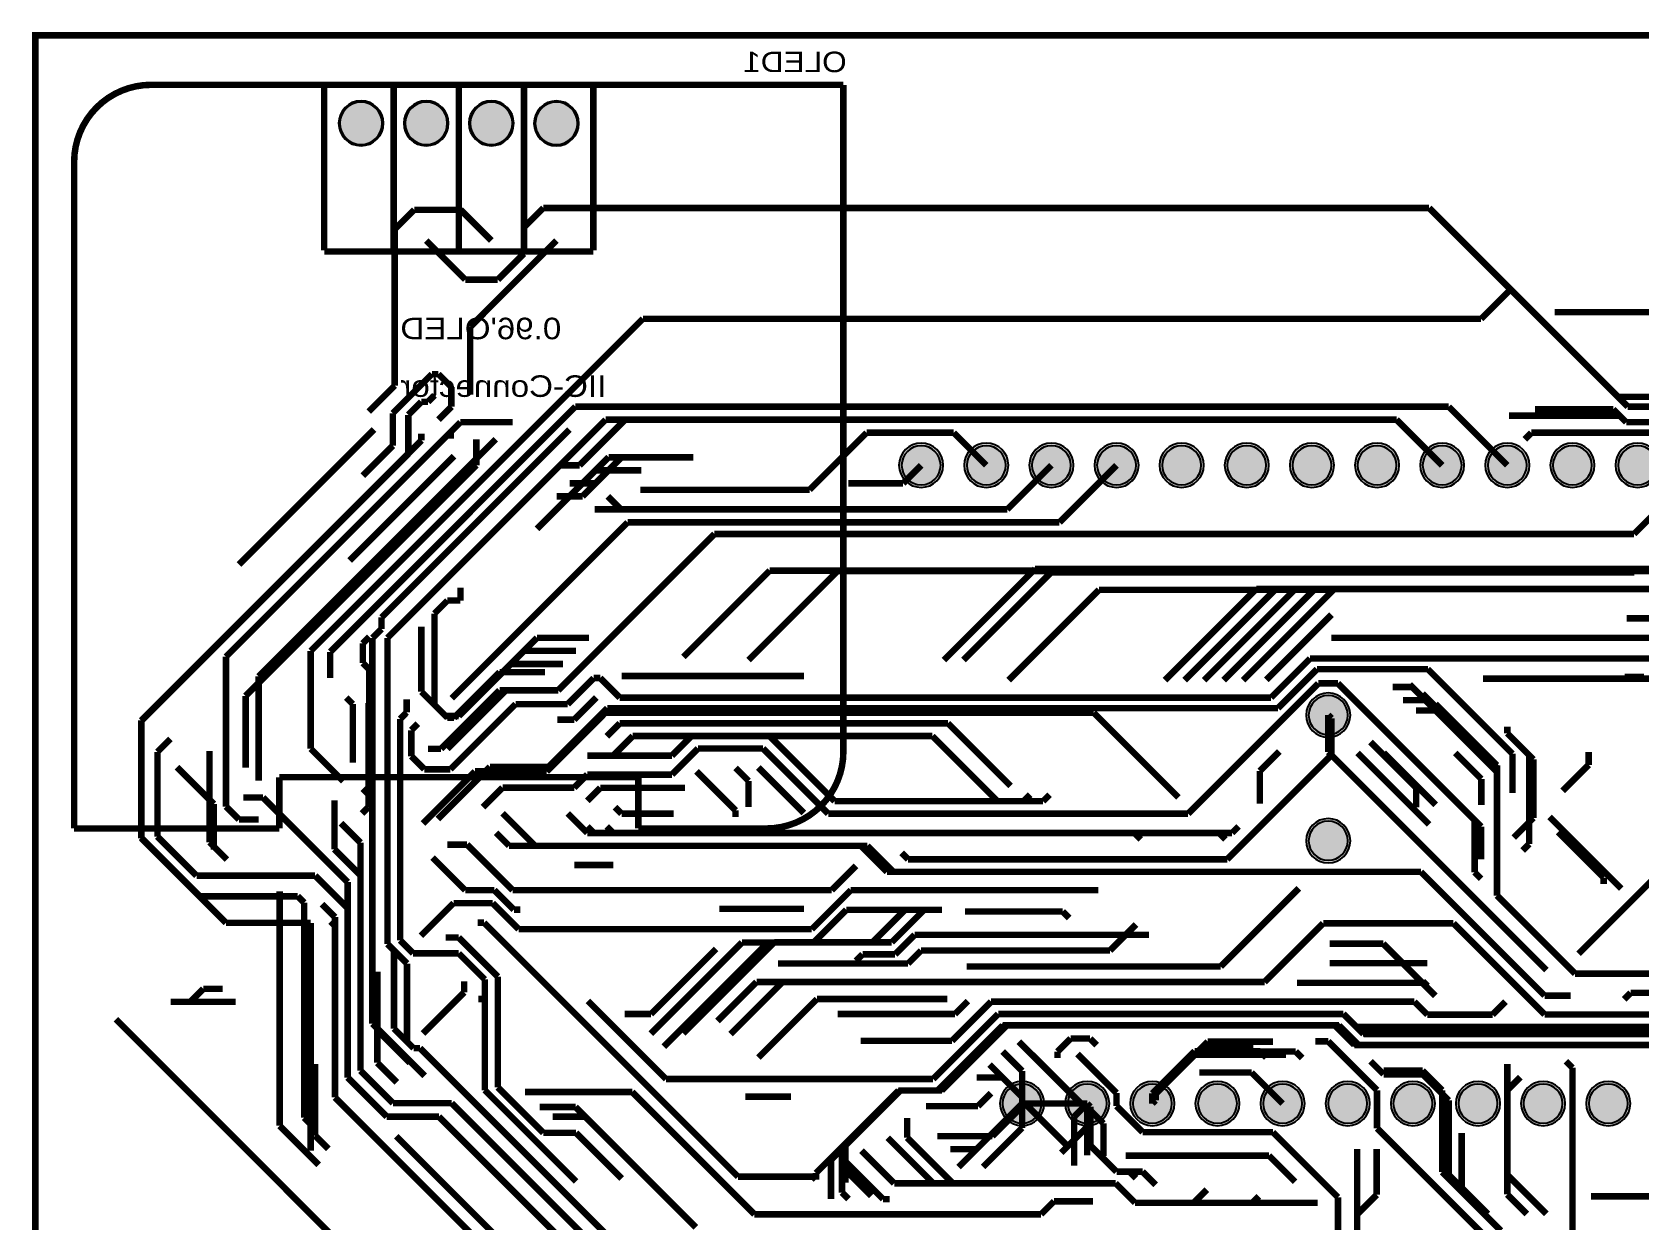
# Model space of a CAD drawing. Header units: millimetres. Extents: x -2.5 to 95.4, y -142.9 to -55.5.
# Drawn here: x -2.5 to 60.2, y -101.9 to -55.5 of the extents above; entities that cross this region are included whole.
import ezdxf
from ezdxf.enums import TextEntityAlignment as Align

# ---------------------------------------------------------------- set-up
doc = ezdxf.new("R2010")
doc.units = ezdxf.units.MM
doc.header["$MEASUREMENT"] = 0
for name, color, linetype, true_color in [('Board-Outline-Layer', 7, 'Continuous', 0xff00ff), ('Bottom-Layer', 7, 'Continuous', 0x0000ff), ('Bottom-Paste-Mask-Layer', 7, 'Continuous', 0x800000), ('Bottom-Silkscreen-Layer', 7, 'Continuous', 0x66cc33), ('Bottom-Solder-Mask-Layer', 7, 'Continuous', 0xaa00ff)]:
    doc.layers.add(name, color=color, linetype=linetype, true_color=true_color)
doc.styles.get("Standard").update_dxf_attribs({"font": 'arial.ttf'})

msp = doc.modelspace()

# ---------------------------------------------------------------- hatches: boundary and pattern name
at = {"layer": 'Bottom-Layer'}
for points in [[(9.462, -59.054, 1), (11.112, -59.054, 1)], [(12.002, -59.054, 1), (13.652, -59.054, 1)], [(14.542, -59.054, 1), (16.192, -59.054, 1)], [(17.082, -59.056, 1), (18.732, -59.056, 1)], [(31.369, -72.39, 1), (32.893, -72.39, 1)], [(33.909, -72.39, 1), (35.433, -72.39, 1)], [(36.449, -72.39, 1), (37.973, -72.39, 1)], [(38.989, -72.39, 1), (40.513, -72.39, 1)], [(41.529, -72.39, 1), (43.053, -72.39, 1)], [(44.069, -72.39, 1), (45.593, -72.39, 1)], [(46.609, -72.39, 1), (48.133, -72.39, 1)], [(49.149, -72.39, 1), (50.673, -72.39, 1)], [(51.689, -72.39, 1), (53.213, -72.39, 1)], [(54.229, -72.39, 1), (55.753, -72.39, 1)], [(56.769, -72.39, 1), (58.293, -72.39, 1)], [(59.309, -72.39, 1), (60.833, -72.39, 1)], [(47.244, -82.132, 1), (48.768, -82.132, 1)], [(47.244, -87.032, 1), (48.768, -87.032, 1)], [(35.306, -97.282, 1), (36.83, -97.282, 1)], [(37.846, -97.282, 1), (39.37, -97.282, 1)], [(40.386, -97.282, 1), (41.91, -97.282, 1)], [(42.926, -97.282, 1), (44.45, -97.282, 1)], [(45.466, -97.282, 1), (46.99, -97.282, 1)], [(48.006, -97.282, 1), (49.53, -97.282, 1)], [(50.546, -97.282, 1), (52.07, -97.282, 1)], [(53.086, -97.282, 1), (54.61, -97.282, 1)], [(55.626, -97.282, 1), (57.15, -97.282, 1)], [(58.166, -97.282, 1), (59.69, -97.282, 1)]]:
    msp.add_hatch(color=256, dxfattribs=at).paths.add_polyline_path(points)
at = {"layer": 'Bottom-Paste-Mask-Layer'}
for points in [[(9.462, -59.054, 1), (11.112, -59.054, 1)], [(12.002, -59.054, 1), (13.652, -59.054, 1)], [(14.542, -59.054, 1), (16.192, -59.054, 1)], [(17.082, -59.056, 1), (18.732, -59.056, 1)], [(31.369, -72.39, 1), (32.893, -72.39, 1)], [(33.909, -72.39, 1), (35.433, -72.39, 1)], [(36.449, -72.39, 1), (37.973, -72.39, 1)], [(38.989, -72.39, 1), (40.513, -72.39, 1)], [(41.529, -72.39, 1), (43.053, -72.39, 1)], [(44.069, -72.39, 1), (45.593, -72.39, 1)], [(46.609, -72.39, 1), (48.133, -72.39, 1)], [(49.149, -72.39, 1), (50.673, -72.39, 1)], [(51.689, -72.39, 1), (53.213, -72.39, 1)], [(54.229, -72.39, 1), (55.753, -72.39, 1)], [(56.769, -72.39, 1), (58.293, -72.39, 1)], [(59.309, -72.39, 1), (60.833, -72.39, 1)], [(47.244, -82.132, 1), (48.768, -82.132, 1)], [(47.244, -87.032, 1), (48.768, -87.032, 1)], [(35.306, -97.282, 1), (36.83, -97.282, 1)], [(37.846, -97.282, 1), (39.37, -97.282, 1)], [(40.386, -97.282, 1), (41.91, -97.282, 1)], [(42.926, -97.282, 1), (44.45, -97.282, 1)], [(45.466, -97.282, 1), (46.99, -97.282, 1)], [(48.006, -97.282, 1), (49.53, -97.282, 1)], [(50.546, -97.282, 1), (52.07, -97.282, 1)], [(53.086, -97.282, 1), (54.61, -97.282, 1)], [(55.626, -97.282, 1), (57.15, -97.282, 1)], [(58.166, -97.282, 1), (59.69, -97.282, 1)]]:
    msp.add_hatch(color=256, dxfattribs=at).paths.add_polyline_path(points)
at = {"layer": 'Bottom-Solder-Mask-Layer'}
for points in [[(9.411, -59.054, 1), (11.163, -59.054, 1)], [(11.951, -59.054, 1), (13.703, -59.054, 1)], [(14.491, -59.054, 1), (16.243, -59.054, 1)], [(17.031, -59.056, 1), (18.783, -59.056, 1)], [(31.267, -72.39, 1), (32.995, -72.39, 1)], [(33.807, -72.39, 1), (35.535, -72.39, 1)], [(36.347, -72.39, 1), (38.075, -72.39, 1)], [(38.887, -72.39, 1), (40.615, -72.39, 1)], [(41.427, -72.39, 1), (43.155, -72.39, 1)], [(43.967, -72.39, 1), (45.695, -72.39, 1)], [(46.507, -72.39, 1), (48.235, -72.39, 1)], [(49.047, -72.39, 1), (50.775, -72.39, 1)], [(51.588, -72.39, 1), (53.315, -72.39, 1)], [(54.128, -72.39, 1), (55.855, -72.39, 1)], [(56.668, -72.39, 1), (58.395, -72.39, 1)], [(59.208, -72.39, 1), (60.935, -72.39, 1)], [(47.142, -82.132, 1), (48.87, -82.132, 1)], [(47.142, -87.032, 1), (48.87, -87.032, 1)], [(35.204, -97.282, 1), (36.932, -97.282, 1)], [(37.744, -97.282, 1), (39.472, -97.282, 1)], [(40.284, -97.282, 1), (42.012, -97.282, 1)], [(42.824, -97.282, 1), (44.552, -97.282, 1)], [(45.364, -97.282, 1), (47.092, -97.282, 1)], [(47.904, -97.282, 1), (49.632, -97.282, 1)], [(50.445, -97.282, 1), (52.172, -97.282, 1)], [(52.985, -97.282, 1), (54.712, -97.282, 1)], [(55.525, -97.282, 1), (57.252, -97.282, 1)], [(58.065, -97.282, 1), (59.792, -97.282, 1)]]:
    msp.add_hatch(color=256, dxfattribs=at).paths.add_polyline_path(points)

# ---------------------------------------------------------------- linework, layer by layer
at = {"layer": 'Board-Outline-Layer', "const_width": 0.254}
msp.add_lwpolyline([(-2.413, -142.748), (-2.413, -55.626), (95.25, -55.626), (95.25, -142.748)], close=True, dxfattribs=at)
at = {"layer": 'Bottom-Layer'}
for points in [[(9.462, -59.054, 1), (11.112, -59.054), (11.112, -59.054, 1), (9.462, -59.054)], [(12.002, -59.054, 1), (13.652, -59.054), (13.652, -59.054, 1), (12.002, -59.054)], [(14.542, -59.054, 1), (16.192, -59.054), (16.192, -59.054, 1), (14.542, -59.054)]]:
    msp.add_lwpolyline(points, format="xyb", dxfattribs=at)
for points in [[(17.082, -59.056, 1), (18.732, -59.056, 1)], [(31.369, -72.39, 1), (32.893, -72.39, 1)], [(33.909, -72.39, 1), (35.433, -72.39, 1)], [(36.449, -72.39, 1), (37.973, -72.39, 1)], [(38.989, -72.39, 1), (40.513, -72.39, 1)], [(41.529, -72.39, 1), (43.053, -72.39, 1)], [(44.069, -72.39, 1), (45.593, -72.39, 1)], [(46.609, -72.39, 1), (48.133, -72.39, 1)], [(49.149, -72.39, 1), (50.673, -72.39, 1)], [(51.689, -72.39, 1), (53.213, -72.39, 1)], [(54.229, -72.39, 1), (55.753, -72.39, 1)], [(56.769, -72.39, 1), (58.293, -72.39, 1)], [(59.309, -72.39, 1), (60.833, -72.39, 1)], [(47.244, -82.132, 1), (48.768, -82.132, 1)], [(47.244, -87.032, 1), (48.768, -87.032, 1)], [(35.306, -97.282, 1), (36.83, -97.282, 1)], [(37.846, -97.282, 1), (39.37, -97.282, 1)], [(40.386, -97.282, 1), (41.91, -97.282, 1)], [(42.926, -97.282, 1), (44.45, -97.282, 1)], [(45.466, -97.282, 1), (46.99, -97.282, 1)], [(48.006, -97.282, 1), (49.53, -97.282, 1)], [(50.546, -97.282, 1), (52.07, -97.282, 1)], [(53.086, -97.282, 1), (54.61, -97.282, 1)], [(55.626, -97.282, 1), (57.15, -97.282, 1)], [(58.166, -97.282, 1), (59.69, -97.282, 1)]]:
    msp.add_lwpolyline(points, format="xyb", close=True, dxfattribs=at)
at = {"layer": 'Bottom-Layer', "const_width": 0.254}
for points in [[(11.601, -63.188), (12.363, -62.426)], [(12.363, -62.426), (14.167, -62.426)], [(14.167, -62.426), (15.367, -63.626)], [(16.637, -63.118), (17.399, -62.356)], [(17.399, -62.356), (51.943, -62.356)], [(51.943, -62.356), (55.118, -65.531)], [(11.601, -69.284), (11.601, -63.188)], [(16.637, -64.134), (16.637, -63.118)], [(12.827, -63.626), (14.351, -65.15)], [(14.544, -66.992), (17.907, -63.628)], [(15.621, -65.15), (16.637, -64.134)], [(14.351, -65.15), (15.621, -65.15)], [(53.97, -66.679), (55.118, -65.531)], [(55.118, -65.531), (59.309, -69.722)], [(56.837, -66.418), (61.663, -66.418)], [(8.323, -79.633), (21.277, -66.679)], [(14.544, -69.639), (14.544, -66.992)], [(21.277, -66.679), (53.97, -66.679)], [(11.525, -70.358), (13.049, -68.834)], [(13.049, -68.834), (13.303, -68.834)], [(13.303, -68.834), (13.811, -69.342)], [(10.585, -70.3), (11.601, -69.284)], [(12.895, -69.915), (13.149, -69.661)], [(13.811, -69.342), (13.811, -70.104)], [(59.309, -69.722), (62.357, -69.722)], [(59.309, -69.722), (59.69, -70.103)], [(9.085, -79.666), (18.646, -70.104)], [(12.133, -70.423), (12.641, -69.915)], [(12.641, -69.915), (12.895, -69.915)], [(13.811, -70.104), (13.303, -70.612)], [(18.646, -70.104), (52.705, -70.104)], [(52.705, -70.104), (54.991, -72.39)], [(56.075, -70.203), (59.123, -70.203)], [(59.123, -70.203), (59.377, -70.457)], [(59.69, -70.103), (62.864, -70.103)], [(11.525, -71.628), (11.525, -70.358)], [(12.133, -71.925), (12.133, -70.423)], [(13.657, -71.219), (14.165, -70.711)], [(14.165, -70.711), (16.197, -70.711)], [(18.048, -72.39), (19.826, -70.612)], [(18.81, -72.39), (20.588, -70.612)], [(19.826, -70.612), (20.588, -70.612)], [(20.588, -70.612), (50.673, -70.612)], [(50.673, -70.612), (52.451, -72.39)], [(55.059, -70.457), (59.377, -70.457)], [(59.377, -70.457), (59.631, -70.711)], [(59.631, -70.711), (71.092, -70.711)], [(5.021, -79.855), (13.657, -71.219)], [(5.529, -76.258), (10.795, -70.992)], [(11.085, -78.324), (18.415, -70.994)], [(12.133, -71.925), (12.641, -71.417)], [(12.641, -71.417), (12.641, -71.163)], [(13.657, -71.219), (13.911, -71.219)], [(14.781, -72.136), (15.543, -71.374)], [(14.781, -72.136), (14.781, -71.374)], [(27.777, -73.347), (30.003, -71.12)], [(30.003, -71.12), (33.401, -71.12)], [(33.401, -71.12), (34.671, -72.39)], [(55.675, -71.374), (55.929, -71.12)], [(55.929, -71.12), (56.437, -71.12)], [(56.437, -71.12), (68.961, -71.12)], [(1.719, -82.339), (12.133, -71.925)], [(1.719, -82.361), (12.133, -71.947)], [(6.292, -80.625), (14.781, -72.136)], [(10.355, -72.799), (11.525, -71.628)], [(12.133, -71.947), (12.133, -71.925)], [(12.895, -73.053), (13.911, -72.037)], [(14.781, -72.39), (14.781, -72.136)], [(19.434, -72.585), (19.942, -72.077)], [(19.942, -72.077), (20.45, -72.077)], [(19.942, -72.585), (20.45, -72.077)], [(20.45, -72.077), (21.72, -72.077)], [(21.72, -72.077), (22.482, -72.077)], [(22.482, -72.077), (23.244, -72.077)], [(6.292, -80.879), (14.781, -72.39)], [(11.317, -79.121), (18.048, -72.39)], [(18.048, -72.39), (18.81, -72.39)], [(18.926, -73.093), (19.434, -72.585)], [(19.434, -72.585), (19.942, -72.585)], [(19.434, -73.093), (19.942, -72.585)], [(19.942, -72.585), (21.212, -72.585)], [(31.428, -73.093), (32.131, -72.39)], [(35.492, -74.109), (37.211, -72.39)], [(37.524, -74.618), (39.751, -72.39)], [(59.932, -75.069), (62.611, -72.39)], [(12.387, -73.561), (12.895, -73.053)], [(18.418, -73.093), (18.926, -73.093)], [(18.418, -73.601), (18.926, -73.093)], [(18.926, -73.093), (19.434, -73.093)], [(18.926, -73.601), (19.434, -73.093)], [(21.173, -73.347), (27.777, -73.347)], [(29.294, -73.093), (30.056, -73.093)], [(30.056, -73.093), (31.428, -73.093)], [(10.863, -75.085), (12.387, -73.561)], [(17.656, -74.363), (18.418, -73.601)], [(17.91, -73.601), (18.418, -73.601)], [(18.418, -73.601), (18.926, -73.601)], [(19.403, -74.109), (20.419, -74.109)], [(19.911, -73.601), (20.419, -74.109)], [(20.419, -74.109), (35.492, -74.109)], [(13.823, -81.476), (20.681, -74.618)], [(17.148, -74.871), (17.656, -74.363)], [(20.681, -74.618), (37.524, -74.618)], [(10.355, -75.593), (10.863, -75.085)], [(17.975, -81.165), (24.071, -75.069)], [(24.071, -75.069), (59.932, -75.069)], [(9.847, -76.101), (10.355, -75.593)], [(26.228, -76.497), (22.86, -79.865)], [(28.868, -76.519), (25.4, -79.987)], [(36.51, -76.497), (26.228, -76.497)], [(36.489, -76.519), (28.868, -76.519)], [(33.02, -79.987), (36.489, -76.519)], [(33.782, -79.987), (37.202, -76.567)], [(36.489, -76.519), (36.51, -76.497)], [(48.856, -76.519), (36.489, -76.519)], [(36.51, -76.497), (36.576, -76.431)], [(50.358, -76.497), (36.51, -76.497)], [(36.576, -76.431), (60.57, -76.431)], [(37.202, -76.567), (59.944, -76.567)], [(48.856, -76.519), (65.874, -76.519)], [(50.358, -76.497), (65.09, -76.497)], [(14.165, -77.665), (14.165, -77.157)], [(45.164, -77.25), (45.198, -77.216)], [(45.198, -77.216), (45.96, -77.216)], [(45.926, -77.25), (45.96, -77.216)], [(45.96, -77.216), (46.722, -77.216)], [(46.688, -77.25), (46.722, -77.216)], [(46.722, -77.216), (47.484, -77.216)], [(47.45, -77.25), (47.484, -77.216)], [(47.484, -77.216), (84.568, -77.216)], [(13.149, -78.173), (13.657, -77.665)], [(13.657, -77.665), (14.165, -77.665)], [(35.546, -80.772), (39.068, -77.25)], [(39.068, -77.25), (45.164, -77.25)], [(41.642, -80.772), (45.164, -77.25)], [(42.404, -80.772), (45.926, -77.25)], [(43.166, -80.772), (46.688, -77.25)], [(43.928, -80.772), (47.45, -77.25)], [(44.69, -80.772), (48.212, -77.25)], [(45.164, -77.25), (45.926, -77.25)], [(45.926, -77.25), (46.688, -77.25)], [(46.688, -77.25), (47.45, -77.25)], [(47.45, -77.25), (48.212, -77.25)], [(11.085, -78.518), (11.085, -78.324)], [(13.149, -81.729), (13.149, -78.173)], [(45.593, -80.758), (48.133, -78.218)], [(59.652, -78.359), (76.162, -78.359)], [(10.355, -79.339), (10.609, -79.085)], [(10.73, -79.127), (11.085, -78.772)], [(10.73, -94.164), (10.73, -79.127)], [(11.085, -78.772), (11.085, -78.518)], [(11.317, -81.915), (11.317, -79.121)], [(12.641, -81.221), (12.641, -78.681)], [(17.145, -79.121), (16.637, -79.629)], [(19.177, -79.121), (17.145, -79.121)], [(48.895, -79.121), (48.133, -79.121)], [(49.657, -79.121), (48.895, -79.121)], [(57.531, -79.121), (49.657, -79.121)], [(58.293, -79.121), (57.531, -79.121)], [(60.833, -79.121), (58.293, -79.121)], [(8.323, -83.443), (8.323, -79.633)], [(9.085, -80.682), (9.085, -79.666)], [(10.355, -80.101), (10.355, -79.339)], [(16.637, -79.629), (16.129, -80.137)], [(18.669, -79.629), (16.637, -79.629)], [(5.021, -85.697), (5.021, -79.855)], [(10.609, -80.355), (10.355, -80.101)], [(10.609, -84.927), (10.609, -80.355)], [(16.129, -80.137), (15.807, -80.459)], [(18.161, -80.137), (16.129, -80.137)], [(47.301, -79.927), (45.777, -81.451)], [(47.574, -80.34), (46.05, -81.864)], [(73.463, -79.927), (47.301, -79.927)], [(51.892, -80.34), (47.574, -80.34)], [(55.194, -83.642), (51.892, -80.34)], [(5.784, -81.387), (6.292, -80.879)], [(6.292, -80.879), (6.292, -80.625)], [(6.292, -84.689), (6.292, -80.879)], [(15.689, -80.459), (13.978, -82.169)], [(15.807, -80.459), (14.097, -82.169)], [(15.807, -80.459), (15.689, -80.459)], [(17.467, -80.459), (15.807, -80.459)], [(19.361, -80.689), (18.345, -81.705)], [(19.615, -80.689), (19.361, -80.689)], [(20.377, -81.451), (19.615, -80.689)], [(27.559, -80.607), (20.447, -80.607)], [(42.542, -85.976), (47.622, -80.896)], [(47.622, -80.896), (48.384, -80.896)], [(48.384, -80.896), (53.718, -86.23)], [(51.284, -81.04), (51.181, -80.937)], [(71.823, -80.713), (54.043, -80.713)], [(60.325, -80.645), (59.563, -80.645)], [(5.784, -84.181), (5.784, -81.387)], [(9.964, -81.705), (9.71, -81.451)], [(12.065, -82.028), (12.065, -81.52)], [(13.149, -81.729), (12.641, -81.221)], [(13.403, -83.451), (15.689, -81.165)], [(13.657, -83.451), (15.943, -81.165)], [(15.689, -81.165), (15.943, -81.165)], [(15.943, -81.165), (17.975, -81.165)], [(19.467, -81.444), (18.601, -82.31)], [(45.777, -81.451), (20.377, -81.451)], [(51.284, -81.04), (50.522, -81.04)], [(51.792, -81.548), (50.927, -81.548)], [(51.792, -81.548), (51.284, -81.04)], [(54.586, -84.191), (51.689, -81.294)], [(52.197, -81.953), (51.792, -81.548)], [(9.964, -83.991), (9.964, -81.705)], [(10.577, -84.958), (10.577, -81.656)], [(11.317, -91.059), (11.317, -81.915)], [(11.811, -82.282), (12.065, -82.028)], [(13.589, -82.169), (13.149, -81.729)], [(13.657, -82.237), (13.589, -82.169)], [(13.978, -82.169), (13.589, -82.169)], [(13.911, -82.237), (13.657, -82.237)], [(13.978, -82.169), (13.911, -82.237)], [(14.097, -82.169), (13.978, -82.169)], [(16.313, -81.705), (14.789, -83.229)], [(18.345, -81.705), (16.313, -81.705)], [(19.812, -82.042), (17.526, -84.328)], [(19.888, -81.864), (17.602, -84.15)], [(38.862, -82.042), (19.812, -82.042)], [(46.05, -81.864), (19.888, -81.864)], [(42.164, -85.344), (38.862, -82.042)], [(48.133, -82.259), (48.006, -82.132)], [(48.006, -83.566), (48.006, -82.132)], [(48.133, -83.693), (48.133, -82.259)], [(52.197, -81.953), (51.435, -81.953)], [(54.586, -84.088), (52.197, -81.699)], [(54.586, -84.342), (52.197, -81.953)], [(1.719, -82.361), (1.719, -82.339)], [(1.719, -86.911), (1.719, -82.361)], [(11.811, -90.918), (11.811, -82.282)], [(12.249, -82.721), (12.503, -82.467)], [(12.249, -83.737), (12.249, -82.721)], [(18.601, -82.31), (17.943, -82.31)], [(19.871, -82.959), (20.379, -82.451)], [(20.379, -82.451), (33.175, -82.451)], [(33.175, -82.451), (35.619, -84.896)], [(54.991, -82.842), (54.991, -82.588)], [(55.842, -83.693), (54.991, -82.842)], [(2.347, -83.566), (2.855, -83.058)], [(9.593, -84.713), (8.323, -83.443)], [(12.895, -83.451), (13.403, -83.451)], [(14.789, -83.229), (13.773, -84.245)], [(20.124, -83.713), (20.886, -82.951)], [(20.886, -82.951), (23.173, -82.951)], [(22.411, -83.713), (23.173, -82.951)], [(22.411, -84.452), (23.427, -83.436)], [(23.173, -82.951), (26.221, -82.951)], [(23.427, -83.436), (25.967, -83.436)], [(25.967, -83.436), (28.507, -85.976)], [(26.221, -82.951), (28.761, -85.491)], [(26.221, -82.951), (32.571, -82.951)], [(32.571, -82.951), (35.111, -85.491)], [(51.435, -84.963), (49.657, -83.185)], [(2.347, -86.868), (2.347, -83.566)], [(4.379, -85.433), (4.379, -83.536)], [(12.757, -84.245), (12.249, -83.737)], [(19.108, -83.713), (20.124, -83.713)], [(20.124, -83.713), (22.411, -83.713)], [(48.133, -83.693), (44.069, -87.757)], [(45.339, -84.314), (46.101, -83.552)], [(48.133, -83.693), (48.006, -83.566)], [(54.737, -90.297), (48.133, -83.693)], [(51.943, -86.398), (49.149, -83.604)], [(52.197, -85.636), (50.165, -83.604)], [(53.975, -84.62), (52.959, -83.604)], [(54.586, -84.191), (54.586, -84.088)], [(55.194, -85.166), (55.194, -83.642)], [(55.842, -83.693), (55.842, -86.309)], [(56.007, -83.858), (55.842, -83.693)], [(56.007, -86.144), (56.007, -83.858)], [(58.166, -84.074), (57.15, -85.09)], [(58.166, -83.566), (58.166, -84.074)], [(4.379, -85.433), (3.109, -84.163)], [(14.732, -84.328), (12.7, -86.36)], [(13.773, -84.245), (12.757, -84.245)], [(15.138, -84.328), (13.284, -86.182)], [(15.138, -84.328), (14.732, -84.328)], [(15.316, -84.15), (15.138, -84.328)], [(17.526, -84.328), (15.138, -84.328)], [(17.602, -84.15), (15.316, -84.15)], [(18.601, -84.96), (19.109, -84.452)], [(19.109, -84.452), (22.411, -84.452)], [(24.892, -85.852), (23.368, -84.328)], [(25.4, -84.699), (24.892, -84.191)], [(25.4, -85.715), (25.4, -84.699)], [(27.559, -85.951), (25.781, -84.173)], [(45.339, -85.584), (45.339, -84.314)], [(53.975, -85.636), (53.975, -84.62)], [(54.586, -84.342), (54.586, -84.191)], [(54.586, -89.168), (54.586, -84.342)], [(6.463, -85.344), (5.701, -85.344)], [(9.765, -88.646), (6.463, -85.344)], [(10.355, -85.181), (10.577, -84.958)], [(10.577, -84.958), (10.609, -84.927)], [(10.577, -85.72), (10.577, -84.958)], [(15.045, -85.722), (15.807, -84.96)], [(15.807, -84.96), (18.601, -84.96)], [(19.109, -85.475), (19.617, -84.967)], [(19.617, -84.967), (22.919, -84.967)], [(36.127, -85.491), (36.381, -85.237)], [(36.889, -85.491), (37.143, -85.237)], [(51.435, -85.725), (51.435, -84.963)], [(4.547, -85.601), (4.379, -85.433)], [(4.379, -87.092), (4.379, -85.433)], [(4.547, -87.259), (4.547, -85.601)], [(5.529, -86.205), (5.021, -85.697)], [(9.25, -87.362), (9.25, -85.459)], [(10.323, -85.974), (10.577, -85.72)], [(15.806, -85.959), (17.076, -87.229)], [(18.347, -85.967), (19.109, -86.729)], [(20.447, -85.979), (20.193, -85.725)], [(22.479, -85.979), (20.447, -85.979)], [(24.892, -86.106), (24.892, -85.852)], [(28.507, -85.976), (42.542, -85.976)], [(28.761, -85.491), (35.111, -85.491)], [(35.111, -85.491), (36.127, -85.491)], [(36.127, -85.491), (36.889, -85.491)], [(6.291, -86.205), (5.529, -86.205)], [(10.266, -87.108), (9.504, -86.346)], [(19.109, -86.475), (19.363, -86.729)], [(19.871, -86.475), (20.125, -86.729)], [(44.255, -86.729), (44.509, -86.475)], [(53.718, -86.23), (53.718, -88.262)], [(53.718, -86.23), (53.972, -86.484)], [(53.972, -86.484), (53.972, -87.754)], [(55.245, -86.906), (55.842, -86.309)], [(55.842, -86.309), (56.007, -86.144)], [(55.842, -86.309), (55.842, -87.16)], [(59.436, -88.9), (56.642, -86.106)], [(4.005, -89.197), (1.719, -86.911)], [(1.719, -86.933), (1.719, -86.911)], [(5.021, -90.235), (1.719, -86.933)], [(3.871, -88.392), (2.347, -86.868)], [(4.547, -87.259), (4.379, -87.092)], [(4.547, -87.379), (4.547, -87.259)], [(5.055, -87.767), (4.547, -87.259)], [(10.266, -88.378), (10.266, -87.108)], [(14.419, -87.182), (13.657, -87.182)], [(16.197, -88.96), (14.419, -87.182)], [(15.552, -86.721), (16.06, -87.229)], [(16.06, -87.229), (17.076, -87.229)], [(17.076, -87.229), (29.777, -87.229)], [(19.109, -86.729), (19.363, -86.729)], [(19.363, -86.729), (20.125, -86.729)], [(20.125, -86.729), (40.445, -86.729)], [(29.777, -87.229), (30.793, -88.245)], [(29.777, -87.229), (30.031, -87.229)], [(30.031, -87.229), (31.047, -88.245)], [(40.445, -86.729), (40.699, -86.983)], [(40.445, -86.729), (43.747, -86.729)], [(43.747, -86.729), (44.001, -86.983)], [(43.747, -86.729), (44.255, -86.729)], [(55.842, -87.16), (55.588, -87.414)], [(58.75, -88.468), (56.972, -86.69)], [(10.266, -88.378), (9.25, -87.362)], [(13.078, -87.69), (14.348, -88.96)], [(31.623, -87.757), (31.369, -87.503)], [(44.069, -87.757), (31.623, -87.757)], [(8.495, -88.392), (3.871, -88.392)], [(9.765, -89.662), (8.495, -88.392)], [(10.266, -95.998), (10.266, -88.378)], [(18.601, -87.975), (20.125, -87.975)], [(29.591, -88.011), (28.643, -88.96)], [(30.793, -88.245), (31.047, -88.245)], [(31.047, -88.245), (51.621, -88.245)], [(51.621, -88.245), (56.447, -93.071)], [(53.718, -88.262), (53.972, -88.516)], [(61.073, -88.138), (57.771, -91.44)], [(58.75, -88.722), (58.75, -88.468)], [(7.112, -89.197), (7.112, -89.002)], [(9.765, -89.662), (9.765, -88.646)], [(14.348, -88.96), (15.487, -88.96)], [(15.487, -88.96), (16.249, -89.722)], [(28.643, -88.96), (16.197, -88.96)], [(29.388, -88.959), (27.864, -90.483)], [(39.04, -88.959), (29.388, -88.959)], [(43.815, -91.934), (46.863, -88.886)], [(7.112, -89.197), (4.005, -89.197)], [(7.815, -89.197), (7.112, -89.197)], [(7.112, -90.235), (7.112, -89.197)], [(8.069, -89.451), (7.815, -89.197)], [(8.069, -90.235), (8.069, -89.451)], [(9.271, -90.012), (8.763, -89.504)], [(9.765, -96.266), (9.765, -89.662)], [(13.894, -89.467), (12.624, -90.737)], [(15.418, -89.467), (13.894, -89.467)], [(16.434, -90.483), (15.418, -89.467)], [(16.249, -89.722), (16.503, -89.722)], [(27.559, -89.685), (24.257, -89.685)], [(27.947, -90.992), (29.21, -89.728)], [(29.21, -89.728), (31.496, -89.728)], [(30.233, -90.992), (31.496, -89.728)], [(30.981, -90.992), (32.245, -89.728)], [(31.496, -89.728), (32.245, -89.728)], [(32.245, -89.728), (32.251, -89.722)], [(32.245, -89.728), (32.94, -89.728)], [(57.634, -92.216), (54.586, -89.168)], [(7.112, -90.235), (5.021, -90.235)], [(7.112, -98.146), (7.112, -90.235)], [(8.069, -90.235), (7.112, -90.235)], [(8.323, -90.235), (8.069, -90.235)], [(8.069, -97.833), (8.069, -90.235)], [(8.323, -98.087), (8.323, -90.235)], [(9.271, -90.356), (9.099, -90.184)], [(9.271, -90.356), (9.271, -90.012)], [(9.271, -97.042), (9.271, -90.356)], [(14.831, -90.23), (15.085, -90.23)], [(15.085, -90.23), (24.991, -100.136)], [(33.841, -89.793), (37.651, -89.793)], [(37.651, -89.793), (37.905, -90.047)], [(40.513, -90.297), (40.109, -90.701)], [(45.525, -92.54), (47.811, -90.254)], [(47.811, -90.254), (52.891, -90.254)], [(52.891, -90.254), (56.447, -93.81)], [(55.245, -90.805), (54.737, -90.297)], [(12.319, -91.426), (11.811, -90.918)], [(14.097, -90.805), (13.589, -90.805)], [(15.621, -92.329), (14.097, -90.805)], [(27.864, -90.483), (16.434, -90.483)], [(21.59, -94.554), (25.146, -90.998)], [(22.098, -95.062), (26.162, -90.998)], [(22.853, -94.548), (26.403, -90.998)], [(25.146, -90.998), (26.162, -90.998)], [(26.162, -90.998), (26.403, -90.998)], [(26.403, -90.998), (26.409, -90.992)], [(26.403, -90.998), (27.94, -90.998)], [(26.409, -90.992), (27.947, -90.992)], [(27.94, -90.998), (27.947, -90.992)], [(27.94, -90.998), (30.226, -90.998)], [(27.947, -90.992), (30.233, -90.992)], [(30.226, -90.998), (30.233, -90.992)], [(30.233, -90.992), (30.981, -90.992)], [(31.877, -90.701), (31.115, -91.463)], [(40.109, -90.701), (31.877, -90.701)], [(40.109, -90.701), (39.497, -91.313)], [(41.021, -90.701), (40.109, -90.701)], [(56.515, -92.075), (55.245, -90.805)], [(11.571, -91.313), (11.317, -91.059)], [(11.571, -94.361), (11.571, -91.313)], [(12.079, -91.821), (11.571, -91.313)], [(14.097, -91.426), (12.319, -91.426)], [(15.113, -92.442), (14.097, -91.426)], [(21.59, -93.792), (24.13, -91.252)], [(29.845, -91.463), (29.591, -91.717)], [(31.115, -91.463), (29.845, -91.463)], [(32.131, -91.313), (31.623, -91.821)], [(39.497, -91.313), (32.131, -91.313)], [(48.065, -91.047), (50.153, -91.047)], [(50.153, -91.047), (50.915, -91.809)], [(10.922, -92.898), (10.922, -92.136)], [(12.079, -94.869), (12.079, -91.821)], [(31.623, -91.821), (26.543, -91.821)], [(33.909, -91.934), (43.815, -91.934)], [(48.065, -91.809), (50.915, -91.809)], [(50.915, -91.809), (51.677, -92.571)], [(50.915, -91.809), (51.875, -91.809)], [(70.593, -92.216), (57.634, -92.216)], [(4.133, -92.807), (3.625, -93.315)], [(4.895, -92.807), (4.133, -92.807)], [(10.922, -94.356), (10.922, -92.898)], [(14.308, -92.516), (14.308, -92.947)], [(15.113, -93.204), (15.113, -92.442)], [(15.621, -96.647), (15.621, -92.329)], [(24.189, -94.064), (25.713, -92.54)], [(24.697, -94.572), (26.729, -92.54)], [(25.713, -92.54), (26.729, -92.54)], [(26.729, -92.54), (45.525, -92.54)], [(46.795, -92.571), (51.677, -92.571)], [(51.677, -92.571), (52.185, -93.079)], [(51.677, -92.571), (51.82, -92.571)], [(51.82, -92.571), (51.875, -92.516)], [(3.625, -93.315), (2.863, -93.315)], [(5.403, -93.315), (3.625, -93.315)], [(14.308, -92.947), (12.707, -94.548)], [(15.113, -93.204), (14.859, -93.204)], [(15.113, -96.76), (15.113, -93.204)], [(19.134, -93.278), (19.642, -93.786)], [(25.781, -95.49), (28.067, -93.204)], [(28.067, -93.204), (33.147, -93.204)], [(33.333, -94.833), (34.857, -93.309)], [(33.448, -93.792), (33.956, -93.284)], [(34.857, -93.309), (51.367, -93.309)], [(51.367, -93.309), (51.875, -93.817)], [(54.415, -93.817), (54.923, -93.309)], [(56.447, -93.071), (57.463, -93.071)], [(59.803, -92.964), (59.549, -93.218)], [(61.073, -92.964), (59.803, -92.964)], [(11.393, -104.662), (0.725, -93.994)], [(10.922, -94.356), (10.73, -94.164)], [(19.642, -93.786), (20.404, -94.548)], [(20.574, -93.792), (21.59, -93.792)], [(28.876, -93.792), (33.448, -93.792)], [(32.596, -96.326), (35.136, -93.786)], [(35.136, -93.786), (48.598, -93.786)], [(48.598, -93.786), (49.106, -94.294)], [(51.875, -93.817), (54.415, -93.817)], [(56.447, -93.81), (62.797, -93.81)], [(10.922, -94.422), (10.922, -94.356)], [(12.766, -96.2), (10.922, -94.356)], [(12.192, -95.692), (10.922, -94.422)], [(10.922, -95.692), (10.922, -94.422)], [(12.079, -94.869), (11.571, -94.361)], [(20.404, -94.548), (20.912, -95.056)], [(32.77, -96.774), (35.31, -94.234)], [(32.848, -96.774), (35.388, -94.234)], [(32.938, -96.774), (35.478, -94.234)], [(35.31, -94.234), (35.388, -94.234)], [(35.388, -94.234), (35.478, -94.234)], [(35.478, -94.234), (48.264, -94.234)], [(37.451, -95.255), (37.959, -94.747)], [(37.959, -94.747), (38.721, -94.747)], [(38.721, -94.747), (38.975, -95.001)], [(48.264, -94.234), (49.026, -94.996)], [(48.264, -94.234), (48.342, -94.234)], [(48.342, -94.234), (49.104, -94.996)], [(48.342, -94.234), (48.432, -94.234)], [(48.432, -94.234), (49.194, -94.996)], [(49.106, -94.294), (66.099, -94.294)], [(49.106, -94.294), (49.13, -94.318)], [(49.13, -94.318), (66.378, -94.318)], [(49.13, -94.318), (49.36, -94.548)], [(49.36, -94.548), (49.384, -94.572)], [(49.36, -94.548), (66.656, -94.548)], [(49.384, -94.572), (66.632, -94.572)], [(12.333, -95.123), (12.079, -94.869)], [(12.587, -95.123), (12.333, -95.123)], [(30.621, -113.157), (12.587, -95.123)], [(20.912, -95.056), (21.42, -95.564)], [(29.777, -94.833), (33.333, -94.833)], [(36.068, -96.012), (35.306, -95.25)], [(38.354, -97.282), (35.941, -94.869)], [(38.365, -97.282), (36.449, -95.367)], [(37.451, -95.509), (37.451, -95.255)], [(39.751, -96.873), (38.227, -95.349)], [(42.799, -95.236), (41.148, -96.887)], [(42.799, -95.377), (41.275, -96.901)], [(42.94, -95.236), (42.799, -95.377)], [(42.94, -95.236), (42.799, -95.236)], [(45.48, -95.377), (42.799, -95.377)], [(43.053, -95.123), (42.94, -95.236)], [(45.339, -95.236), (42.94, -95.236)], [(43.307, -94.869), (43.053, -95.123)], [(45.085, -95.123), (43.053, -95.123)], [(45.847, -94.869), (43.307, -94.869)], [(45.353, -95.25), (45.339, -95.236)], [(45.353, -95.236), (45.339, -95.236)], [(45.48, -95.377), (45.353, -95.25)], [(46.736, -95.25), (45.353, -95.25)], [(46.355, -95.377), (45.48, -95.377)], [(45.593, -95.49), (45.48, -95.377)], [(46.99, -95.504), (46.736, -95.25)], [(48.006, -94.855), (47.498, -94.855)], [(49.911, -96.76), (48.006, -94.855)], [(49.026, -94.996), (49.104, -94.996)], [(49.104, -94.996), (49.194, -94.996)], [(49.194, -94.996), (71.882, -94.996)], [(8.498, -98.538), (8.498, -95.744)], [(11.536, -97.268), (10.266, -95.998)], [(11.684, -96.454), (10.922, -95.692)], [(21.42, -95.564), (21.928, -96.072)], [(35.306, -96.266), (34.798, -95.758)], [(36.068, -97.028), (36.068, -96.012)], [(50.165, -96.139), (49.657, -95.631)], [(51.689, -95.998), (50.165, -95.998)], [(51.562, -96.012), (50.8, -96.012)], [(51.689, -96.139), (51.562, -96.012)], [(52.451, -96.76), (51.689, -95.998)], [(54.991, -96.76), (54.991, -95.744)], [(57.531, -95.885), (57.277, -95.631)], [(57.531, -105.283), (57.531, -95.885)], [(11.289, -97.79), (9.765, -96.266)], [(17.399, -98.425), (15.621, -96.647)], [(21.928, -96.072), (22.182, -96.326)], [(22.182, -96.326), (32.596, -96.326)], [(35.306, -96.266), (34.29, -96.266)], [(36.068, -97.028), (35.306, -96.266)], [(42.985, -96.072), (45.017, -96.072)], [(45.017, -96.072), (46.228, -97.282)], [(51.689, -96.139), (50.165, -96.139)], [(52.451, -96.901), (51.689, -96.139)], [(54.991, -96.76), (55.499, -96.252)], [(29.845, -117.616), (9.271, -97.042)], [(13.822, -97.268), (11.536, -97.268)], [(21.696, -105.142), (13.822, -97.268)], [(18.669, -100.316), (15.113, -96.76)], [(16.68, -96.834), (20.863, -96.834)], [(20.863, -96.834), (25.63, -101.6)], [(25.273, -97.014), (27.051, -97.014)], [(29.171, -98.849), (31.246, -96.774)], [(29.171, -98.927), (31.324, -96.774)], [(31.246, -96.774), (31.324, -96.774)], [(31.324, -96.774), (32.77, -96.774)], [(32.77, -96.774), (32.848, -96.774)], [(32.848, -96.774), (32.938, -96.774)], [(34.349, -97.381), (34.857, -96.873)], [(36.068, -97.282), (34.798, -98.552)], [(36.068, -97.282), (36.068, -97.028)], [(36.068, -97.282), (36.068, -97.395)], [(36.181, -97.282), (36.068, -97.395)], [(36.181, -97.282), (36.068, -97.282)], [(37.846, -98.947), (36.181, -97.282)], [(38.354, -97.282), (36.181, -97.282)], [(38.365, -97.282), (38.354, -97.282)], [(38.481, -97.409), (38.354, -97.282)], [(38.486, -97.404), (38.365, -97.282)], [(38.608, -97.282), (38.365, -97.282)], [(38.486, -97.404), (38.605, -97.285)], [(38.605, -97.285), (38.608, -97.282)], [(38.605, -97.409), (38.605, -97.285)], [(38.735, -97.409), (38.608, -97.282)], [(38.608, -97.409), (38.608, -97.282)], [(39.751, -97.381), (39.751, -96.873)], [(41.148, -96.887), (41.148, -97.028)], [(41.275, -96.901), (41.148, -97.028)], [(41.148, -97.028), (41.148, -97.282)], [(41.275, -97.155), (41.148, -97.282)], [(41.275, -96.901), (41.275, -97.155)], [(49.911, -98.246), (49.911, -96.76)], [(52.451, -96.901), (52.451, -96.76)], [(52.705, -97.155), (52.451, -96.901)], [(52.451, -98.171), (52.451, -96.901)], [(52.705, -100.062), (52.705, -97.155)], [(54.991, -100.062), (54.991, -96.76)], [(8.323, -98.087), (8.069, -97.833)], [(13.321, -97.79), (11.289, -97.79)], [(32.371, -116.84), (13.321, -97.79)], [(18.651, -97.419), (17.247, -97.419)], [(19.025, -97.793), (17.755, -97.793)], [(19.025, -97.793), (18.651, -97.419)], [(23.343, -102.111), (19.025, -97.793)], [(31.587, -97.85), (31.587, -98.612)], [(32.317, -97.381), (34.349, -97.381)], [(36.068, -97.395), (34.911, -98.552)], [(36.068, -97.395), (36.068, -98.232)], [(38.1, -97.79), (38.481, -97.409)], [(38.1, -98.693), (38.1, -97.79)], [(38.481, -97.409), (38.486, -97.404)], [(38.492, -97.409), (38.481, -97.409)], [(38.492, -97.409), (38.486, -97.404)], [(38.605, -97.522), (38.492, -97.409)], [(38.605, -97.409), (38.492, -97.409)], [(38.605, -97.522), (38.605, -97.409)], [(38.608, -97.409), (38.605, -97.409)], [(38.608, -97.526), (38.605, -97.522)], [(38.605, -98.188), (38.605, -97.522)], [(38.735, -97.409), (38.608, -97.409)], [(38.608, -97.526), (38.608, -97.409)], [(38.735, -97.653), (38.608, -97.526)], [(38.608, -98.185), (38.608, -97.526)], [(38.735, -97.55), (38.735, -97.409)], [(39.243, -98.058), (38.735, -97.55)], [(38.735, -97.653), (38.735, -97.55)], [(38.735, -98.923), (38.735, -97.653)], [(40.767, -98.397), (39.751, -97.381)], [(8.636, -99.67), (7.112, -98.146)], [(8.323, -99.125), (8.323, -98.087)], [(9.006, -99.046), (8.498, -98.538)], [(12.167, -99.063), (11.659, -98.555)], [(18.669, -98.425), (17.399, -98.425)], [(20.447, -100.203), (18.669, -98.425)], [(33.641, -98.552), (32.766, -98.552)], [(34.798, -98.552), (33.641, -98.552)], [(34.798, -98.552), (34.29, -99.06)], [(36.068, -98.232), (34.544, -99.756)], [(34.911, -98.552), (34.798, -98.552)], [(38.1, -98.693), (38.605, -98.188)], [(38.605, -98.188), (38.608, -98.185)], [(38.605, -99.3), (38.605, -98.188)], [(38.608, -98.796), (38.608, -98.185)], [(39.243, -99.328), (39.243, -98.058)], [(45.847, -98.397), (40.767, -98.397)], [(48.387, -100.937), (45.847, -98.397)], [(57.531, -105.866), (49.911, -98.246)], [(52.451, -99.808), (52.451, -98.171)], [(53.213, -100.57), (53.213, -98.425)], [(17.755, -104.651), (12.167, -99.063)], [(28.028, -99.992), (29.044, -98.976)], [(28.614, -99.484), (29.044, -99.054)], [(29.044, -98.976), (29.171, -98.849)], [(29.044, -99.054), (29.122, -98.976)], [(29.044, -99.054), (29.044, -98.976)], [(29.044, -100.754), (29.044, -99.054)], [(29.122, -98.976), (29.171, -98.927)], [(29.122, -99.484), (29.122, -98.976)], [(29.171, -98.927), (29.171, -98.849)], [(29.171, -99.533), (29.171, -98.927)], [(29.809, -99.12), (31.079, -100.39)], [(30.825, -98.612), (32.603, -100.39)], [(31.587, -98.612), (32.095, -99.12)], [(32.095, -99.12), (33.365, -100.39)], [(34.29, -99.06), (33.274, -99.06)], [(34.29, -99.06), (34.036, -99.314)], [(37.592, -99.201), (37.846, -98.947)], [(37.846, -98.947), (38.1, -98.693)], [(38.1, -99.709), (38.1, -98.693)], [(38.735, -98.923), (38.608, -98.796)], [(39.751, -99.939), (38.735, -98.923)], [(49.135, -99.06), (49.135, -101.6)], [(49.897, -99.06), (49.897, -100.838)], [(28.614, -101.008), (28.614, -99.484)], [(29.171, -99.533), (29.122, -99.484)], [(29.171, -99.865), (29.171, -99.533)], [(30.646, -101.008), (29.171, -99.533)], [(34.036, -99.314), (33.594, -99.756)], [(40.108, -99.314), (45.696, -99.314)], [(45.696, -99.314), (46.712, -100.33)], [(52.705, -100.062), (52.451, -99.808)], [(52.451, -99.949), (52.451, -99.808)], [(24.991, -100.136), (27.917, -100.136)], [(27.917, -100.136), (28.028, -100.246)], [(28.028, -100.246), (28.028, -99.992)], [(30.187, -100.881), (29.171, -99.865)], [(29.171, -100.373), (29.171, -99.865)], [(31.079, -100.39), (32.603, -100.39)], [(32.603, -100.39), (33.365, -100.39)], [(33.365, -100.39), (39.715, -100.39)], [(39.715, -100.39), (40.477, -101.152)], [(40.259, -99.939), (39.751, -99.939)], [(40.513, -100.193), (40.259, -99.939)], [(40.767, -99.939), (40.259, -99.939)], [(41.275, -100.447), (40.767, -99.939)], [(52.705, -100.203), (52.451, -99.949)], [(53.213, -100.57), (52.705, -100.062)], [(52.705, -100.203), (52.705, -100.062)], [(53.213, -100.711), (52.705, -100.203)], [(56.515, -101.586), (54.991, -100.062)], [(54.991, -100.824), (54.991, -100.062)], [(29.298, -101.008), (29.044, -100.754)], [(30.9, -101.008), (30.646, -101.008)], [(42.763, -101.152), (43.271, -100.644)], [(45.049, -101.152), (45.303, -100.898)], [(48.387, -106.525), (48.387, -100.937)], [(49.897, -100.838), (49.135, -101.6)], [(54.229, -101.586), (53.213, -100.57)], [(53.213, -100.711), (53.213, -100.57)], [(54.737, -102.235), (53.213, -100.711)], [(55.753, -101.586), (54.991, -100.824)], [(58.257, -100.898), (67.255, -100.898)], [(25.63, -101.6), (36.806, -101.6)], [(36.806, -101.6), (37.314, -101.092)], [(37.314, -101.092), (38.838, -101.092)], [(40.477, -101.152), (42.763, -101.152)], [(42.763, -101.152), (45.049, -101.152)], [(45.049, -101.152), (46.065, -101.152)], [(46.065, -101.152), (46.827, -101.152)], [(46.827, -101.152), (47.589, -101.152)], [(49.135, -101.6), (49.135, -102.362)]]:
    msp.add_lwpolyline(points, dxfattribs=at)
at = {"layer": 'Bottom-Paste-Mask-Layer'}
for points in [[(9.462, -59.054, 1), (11.112, -59.054), (11.112, -59.054, 1), (9.462, -59.054)], [(12.002, -59.054, 1), (13.652, -59.054), (13.652, -59.054, 1), (12.002, -59.054)], [(14.542, -59.054, 1), (16.192, -59.054), (16.192, -59.054, 1), (14.542, -59.054)]]:
    msp.add_lwpolyline(points, format="xyb", dxfattribs=at)
for points in [[(17.082, -59.056, 1), (18.732, -59.056, 1)], [(31.369, -72.39, 1), (32.893, -72.39, 1)], [(33.909, -72.39, 1), (35.433, -72.39, 1)], [(36.449, -72.39, 1), (37.973, -72.39, 1)], [(38.989, -72.39, 1), (40.513, -72.39, 1)], [(41.529, -72.39, 1), (43.053, -72.39, 1)], [(44.069, -72.39, 1), (45.593, -72.39, 1)], [(46.609, -72.39, 1), (48.133, -72.39, 1)], [(49.149, -72.39, 1), (50.673, -72.39, 1)], [(51.689, -72.39, 1), (53.213, -72.39, 1)], [(54.229, -72.39, 1), (55.753, -72.39, 1)], [(56.769, -72.39, 1), (58.293, -72.39, 1)], [(59.309, -72.39, 1), (60.833, -72.39, 1)], [(47.244, -82.132, 1), (48.768, -82.132, 1)], [(47.244, -87.032, 1), (48.768, -87.032, 1)], [(35.306, -97.282, 1), (36.83, -97.282, 1)], [(37.846, -97.282, 1), (39.37, -97.282, 1)], [(40.386, -97.282, 1), (41.91, -97.282, 1)], [(42.926, -97.282, 1), (44.45, -97.282, 1)], [(45.466, -97.282, 1), (46.99, -97.282, 1)], [(48.006, -97.282, 1), (49.53, -97.282, 1)], [(50.546, -97.282, 1), (52.07, -97.282, 1)], [(53.086, -97.282, 1), (54.61, -97.282, 1)], [(55.626, -97.282, 1), (57.15, -97.282, 1)], [(58.166, -97.282, 1), (59.69, -97.282, 1)]]:
    msp.add_lwpolyline(points, format="xyb", close=True, dxfattribs=at)
at = {"layer": 'Bottom-Silkscreen-Layer', "const_width": 0.254}
for points in [[(2.098, -57.553, 0.414), (-0.902, -60.555)], [(2.098, -57.553, 0.414), (-0.902, -60.555)], [(26.099, -86.554, 0.414), (29.098, -83.555)], [(26.099, -86.554, 0.414), (29.098, -83.555)]]:
    msp.add_lwpolyline(points, format="xyb", dxfattribs=at)
for points in [[(29.096, -57.554), (2.1, -57.554)], [(29.096, -57.554), (2.1, -57.554)], [(8.85, -64.007), (8.85, -57.553)], [(8.85, -64.007), (8.85, -57.553)], [(11.56, -64.007), (11.56, -57.657)], [(11.56, -64.007), (11.56, -57.657)], [(14.1, -57.554), (14.1, -64.007)], [(14.1, -57.554), (14.1, -64.007)], [(16.64, -64.007), (16.64, -57.657)], [(16.64, -64.007), (16.64, -57.657)], [(19.349, -57.554), (19.349, -64.007)], [(19.349, -57.554), (19.349, -64.007)], [(29.096, -57.554), (29.096, -83.554)], [(29.096, -57.554), (29.096, -83.554)], [(-0.904, -60.554), (-0.904, -86.554)], [(-0.904, -60.554), (-0.904, -86.554)], [(10.996, -64.055), (8.85, -64.054)], [(10.996, -64.055), (8.85, -64.054)], [(19.349, -64.054), (10.996, -64.055)], [(19.349, -64.054), (10.996, -64.055)], [(7.1, -86.553), (7.1, -84.554)], [(7.1, -86.553), (7.1, -84.554)], [(21.1, -84.555), (7.1, -84.555)], [(21.1, -84.555), (7.1, -84.555)], [(21.1, -86.554), (21.1, -84.555)], [(21.1, -86.554), (21.1, -84.555)], [(7.1, -86.554), (-0.904, -86.554)], [(7.1, -86.554), (-0.904, -86.554)], [(26.1, -86.554), (21.1, -86.554)], [(26.1, -86.554), (21.1, -86.554)]]:
    msp.add_lwpolyline(points, dxfattribs=at)
at = {"layer": 'Bottom-Solder-Mask-Layer'}
for points in [[(9.411, -59.054, 1), (11.163, -59.054, 1)], [(11.951, -59.054, 1), (13.703, -59.054, 1)], [(14.491, -59.054, 1), (16.243, -59.054, 1)], [(31.267, -72.39, 1), (32.995, -72.39, 1)], [(33.807, -72.39, 1), (35.535, -72.39, 1)], [(36.347, -72.39, 1), (38.075, -72.39, 1)], [(38.887, -72.39, 1), (40.615, -72.39, 1)], [(41.427, -72.39, 1), (43.155, -72.39, 1)], [(43.967, -72.39, 1), (45.695, -72.39, 1)], [(46.507, -72.39, 1), (48.235, -72.39, 1)], [(49.047, -72.39, 1), (50.775, -72.39, 1)], [(51.588, -72.39, 1), (53.315, -72.39, 1)], [(54.128, -72.39, 1), (55.855, -72.39, 1)], [(56.668, -72.39, 1), (58.395, -72.39, 1)], [(59.208, -72.39, 1), (60.935, -72.39, 1)], [(47.142, -82.132, 1), (48.87, -82.132, 1)], [(47.142, -87.032, 1), (48.87, -87.032, 1)], [(35.204, -97.282, 1), (36.932, -97.282, 1)], [(37.744, -97.282, 1), (39.472, -97.282, 1)], [(40.284, -97.282, 1), (42.012, -97.282, 1)], [(42.824, -97.282, 1), (44.552, -97.282, 1)], [(45.364, -97.282, 1), (47.092, -97.282, 1)], [(47.904, -97.282, 1), (49.632, -97.282, 1)], [(50.445, -97.282, 1), (52.172, -97.282, 1)], [(52.985, -97.282, 1), (54.712, -97.282, 1)], [(55.525, -97.282, 1), (57.252, -97.282, 1)], [(58.065, -97.282, 1), (59.792, -97.282, 1)]]:
    msp.add_lwpolyline(points, format="xyb", close=True, dxfattribs=at)
msp.add_lwpolyline([(17.031, -59.056, 1), (18.783, -59.056), (18.783, -59.056, 1), (17.031, -59.056)], format="xyb", dxfattribs=at)

# ---------------------------------------------------------------- texts
at = {"layer": 'Bottom-Silkscreen-Layer', "text_generation_flag": 2, "width": 1.1}
msp.add_text('OLED1', height=0.8001, dxfattribs=at).set_placement((29.225, -57.299), align=Align.BOTTOM_LEFT)
for s, height, p in [("0.96'OLED", 0.8399, (18.095, -67.055)), ("0.96'OLED", 0.8399, (18.095, -67.055)), ('IIC-Connector', 0.83993, (19.853, -69.303)), ('IIC-Connector', 0.83993, (19.853, -69.303))]:
    msp.add_text(s, height=height, dxfattribs=at).set_placement(p, align=Align.MIDDLE_LEFT)

doc.saveas('drawing.dxf')
